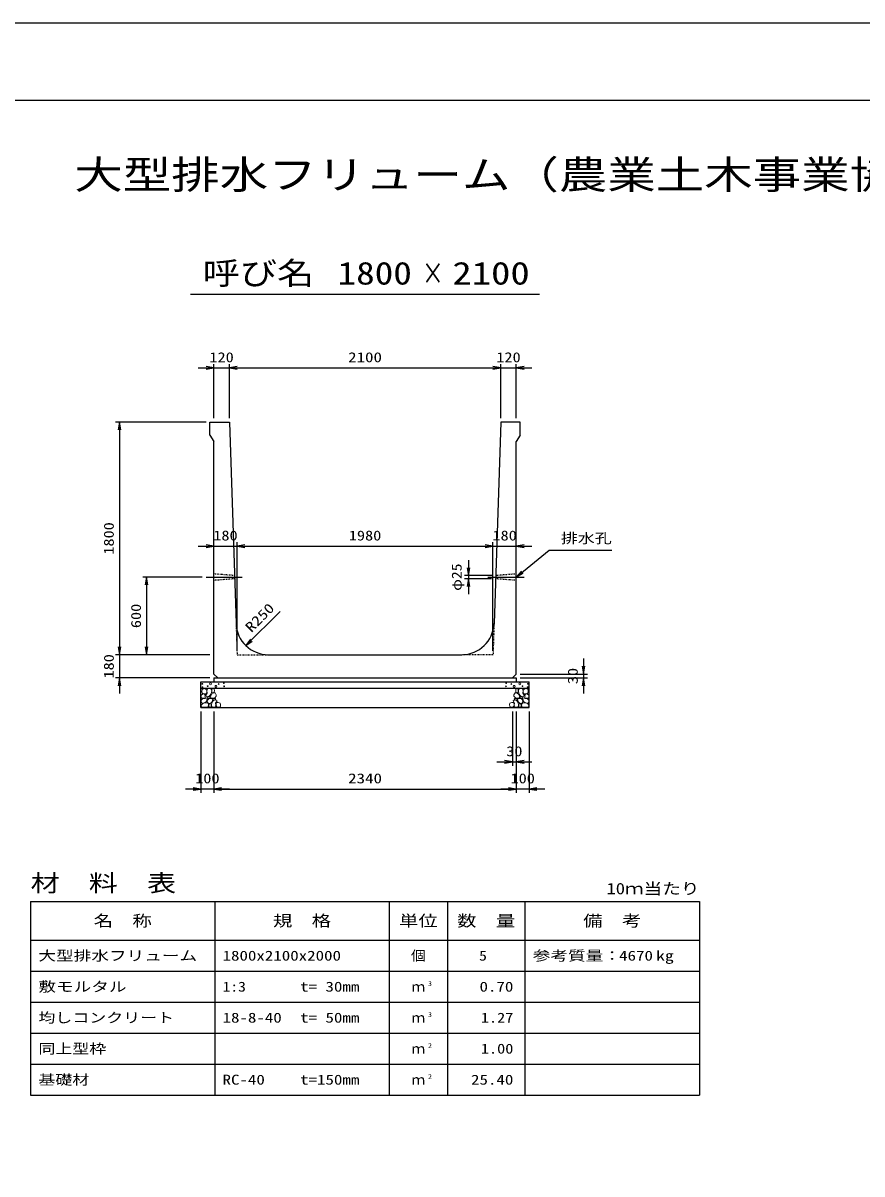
# Model space of a CAD drawing. Units: millimetres at full size. Extents: x 0 to 25230, y 0 to 17820.
# Drawn here: x 8469 to 14960, y 8910 to 17820 of the extents above; entities that cross this region are included whole.
import ezdxf
from ezdxf.enums import TextEntityAlignment as Align

# ---------------------------------------------------------------- set-up
doc = ezdxf.new("R2010")
doc.units = ezdxf.units.MM
doc.linetypes.add('CHAIN', pattern=[18.5, 12, -1.5, 3.5, -1.5])
doc.linetypes.add('DASHED_SPACED', pattern=[12, 6, -6])
for name, color, linetype, lineweight in [('0_2', 7, 'Continuous', 25), ('D-BMK', 2, 'CHAIN', 25), ('D-DCR-HCHn', 4, 'Continuous', 9), ('D-MTR-FRAM', 7, 'Continuous', 25), ('D-MTR-LINE', 7, 'Continuous', 25), ('D-STR-DIM', 7, 'Continuous', 25), ('D-STR-STRn', 1, 'Continuous', 25), ('D-TTL', 2, 'Continuous', 25), ('D-TTL-TXT', 7, 'Continuous', 25)]:
    doc.layers.add(name, color=color, linetype=linetype, lineweight=lineweight)
doc.layers.add('D-MTR', color=7, linetype='Continuous')
doc.layers.add('D-MTR-TXT', color=7, linetype='Continuous')
doc.styles.add('ＭＳ ゴシック', font='')
doc.styles.get('ＭＳ ゴシック').set_extended_font_data('MS Gothic')

# ---------------------------------------------------------------- blocks, each defined once
blk = doc.blocks.new('open_arrow')
at = {"color": 0, "linetype": 'Continuous', "lineweight": -2}
blk.add_lwpolyline([(7.5, 1.25), (0, 0), (7.5, -1.25)], dxfattribs=at)

msp = doc.modelspace()

# ---------------------------------------------------------------- linework, layer by layer
at = {"layer": '0_2'}
for p, q in [((9855, 13530), (9395, 13530)), ((9425, 13530), (9425, 12930)), ((9915, 12930), (9395, 12930))]:
    msp.add_line(p, q, dxfattribs=at)
at = {"layer": 'D-BMK'}
for p, q in [((9885, 13530), (10165, 13530)), ((12065, 13530), (12345, 13530))]:
    msp.add_line(p, q, dxfattribs=at)
at = {"layer": 'D-DCR-HCHn'}
for points in [[(9883.399, 12663.696), (9867.796, 12667.163), (9853.928, 12660.228), (9852.194, 12644.626), (9855.661, 12632.491), (9872.997, 12627.29), (9885.132, 12627.29), (9890.333, 12635.958), (9890.333, 12655.028)], [(9897.267, 12665.429), (9892.067, 12649.827), (9893.8, 12632.491), (9881.665, 12613.421), (9897.267, 12604.753), (9914.603, 12613.421), (9925.005, 12627.29), (9928.472, 12649.827), (9925.005, 12661.962), (9914.603, 12667.163)], [(9930.206, 12661.962), (9930.206, 12641.159), (9938.874, 12635.958), (9947.542, 12641.159), (9949.275, 12653.294), (9947.542, 12663.696), (9935.407, 12667.163)], [(12299.794, 12661.962), (12299.794, 12641.159), (12291.126, 12635.958), (12282.458, 12641.159), (12280.725, 12653.294), (12282.458, 12663.696), (12294.593, 12667.163)], [(12332.733, 12665.429), (12337.933, 12649.827), (12336.2, 12632.491), (12348.335, 12613.421), (12332.733, 12604.753), (12315.397, 12613.421), (12304.995, 12627.29), (12301.528, 12649.827), (12304.995, 12661.962), (12315.397, 12667.163)], [(12346.601, 12663.696), (12362.204, 12667.163), (12376.072, 12660.228), (12377.806, 12644.626), (12374.339, 12632.491), (12357.003, 12627.29), (12344.868, 12627.29), (12339.667, 12635.958), (12339.667, 12655.028)], [(9850.46, 12620.356), (9845.26, 12604.753), (9852.194, 12594.352), (9869.53, 12592.618), (9881.366, 12597.699), (9876.464, 12609.954), (9879.932, 12616.889), (9872.997, 12623.823), (9862.596, 12627.29)], [(9883.366, 12562.757), (9896.208, 12582.019), (9894.603, 12586.834), (9876.946, 12591.65), (9860.894, 12590.045), (9849.658, 12580.414), (9848.052, 12569.177), (9849.658, 12557.941), (9862.499, 12554.731)], [(9900.735, 12604.753), (9892.067, 12597.819), (9895.534, 12592.618), (9907.669, 12592.618), (9912.87, 12594.352), (9916.337, 12601.286), (9911.136, 12606.487)], [(9928.311, 12562.757), (9936.337, 12582.019), (9929.916, 12590.045), (9910.654, 12590.045), (9902.628, 12586.834), (9894.603, 12575.598), (9894.603, 12565.967), (9902.628, 12553.125), (9912.259, 12551.52)], [(9926.739, 12623.823), (9918.071, 12603.02), (9925.005, 12594.352), (9945.808, 12594.352), (9954.476, 12597.819), (9963.144, 12609.954), (9963.144, 12620.356), (9954.476, 12634.224), (9944.074, 12635.958)], [(9955.599, 12524.232), (9960.415, 12538.679), (9958.81, 12554.731), (9970.046, 12572.388), (9955.599, 12580.414), (9939.548, 12572.388), (9929.916, 12559.546), (9926.706, 12538.679), (9929.916, 12527.443), (9939.548, 12522.627)], [(9952.389, 12580.414), (9960.415, 12586.834), (9957.204, 12591.65), (9945.968, 12591.65), (9941.153, 12590.045), (9937.942, 12583.624), (9942.758, 12578.808)], [(12274.401, 12524.232), (12269.585, 12538.679), (12271.19, 12554.731), (12259.954, 12572.388), (12274.401, 12580.414), (12290.452, 12572.388), (12300.084, 12559.546), (12303.294, 12538.679), (12300.084, 12527.443), (12290.452, 12522.627)], [(12303.261, 12623.823), (12311.929, 12603.02), (12304.995, 12594.352), (12284.192, 12594.352), (12275.524, 12597.819), (12266.856, 12609.954), (12266.856, 12620.356), (12275.524, 12634.224), (12285.926, 12635.958)], [(12277.611, 12580.414), (12269.585, 12586.834), (12272.796, 12591.65), (12284.032, 12591.65), (12288.847, 12590.045), (12292.058, 12583.624), (12287.242, 12578.808)], [(12301.689, 12562.757), (12293.663, 12582.019), (12300.084, 12590.045), (12319.346, 12590.045), (12327.372, 12586.834), (12335.397, 12575.598), (12335.397, 12565.967), (12327.372, 12553.125), (12317.741, 12551.52)], [(12329.265, 12604.753), (12337.933, 12597.819), (12334.466, 12592.618), (12322.331, 12592.618), (12317.13, 12594.352), (12313.663, 12601.286), (12318.864, 12606.487)], [(12346.634, 12562.757), (12333.792, 12582.019), (12335.397, 12586.834), (12353.054, 12591.65), (12369.106, 12590.045), (12380.342, 12580.414), (12381.948, 12569.177), (12380.342, 12557.941), (12367.501, 12554.731)], [(12379.54, 12620.356), (12384.74, 12604.753), (12377.806, 12594.352), (12360.47, 12592.618), (12348.634, 12597.699), (12353.536, 12609.954), (12350.068, 12616.889), (12357.003, 12623.823), (12367.404, 12627.29)], [(9889.787, 12522.627), (9901.023, 12527.443), (9904.234, 12543.494), (9897.813, 12554.731), (9886.577, 12557.941), (9872.13, 12556.336), (9856.078, 12549.915), (9848.052, 12540.284), (9848.052, 12529.048), (9852.868, 12522.627), (9872.13, 12524.232)], [(9925.101, 12527.443), (9925.101, 12546.705), (9917.075, 12551.52), (9909.049, 12546.705), (9907.444, 12535.469), (9909.049, 12525.837), (9920.285, 12522.627)], [(9968.441, 12525.837), (9982.887, 12522.627), (9995.729, 12529.048), (9997.334, 12543.494), (9994.124, 12554.731), (9978.072, 12559.546), (9966.836, 12559.546), (9962.02, 12551.52), (9962.02, 12533.863)], [(12261.559, 12525.837), (12247.113, 12522.627), (12234.271, 12529.048), (12232.666, 12543.494), (12235.876, 12554.731), (12251.928, 12559.546), (12263.164, 12559.546), (12267.98, 12551.52), (12267.98, 12533.863)], [(12304.899, 12527.443), (12304.899, 12546.705), (12312.925, 12551.52), (12320.951, 12546.705), (12322.556, 12535.469), (12320.951, 12525.837), (12309.715, 12522.627)], [(12340.213, 12522.627), (12328.977, 12527.443), (12325.766, 12543.494), (12332.187, 12554.731), (12343.423, 12557.941), (12357.87, 12556.336), (12373.922, 12549.915), (12381.948, 12540.284), (12381.948, 12529.048), (12377.132, 12522.627), (12357.87, 12524.232)]]:
    msp.add_lwpolyline(points, close=True, dxfattribs=at)
for centre, radius in [((9855.727, 12703.955), 3), ((9856.869, 12678.91), 3), ((9897.292, 12685.752), 3), ((9918.336, 12703.955), 7.5), ((9961.664, 12684.961), 7.5), ((9982.708, 12703.164), 3), ((10023.131, 12710.006), 3), ((10024.273, 12684.961), 3), ((12205.727, 12684.961), 3), ((12206.869, 12710.006), 3), ((12247.292, 12703.164), 3), ((12268.336, 12684.961), 7.5), ((12311.664, 12703.955), 7.5), ((12332.708, 12685.752), 3), ((12373.131, 12678.91), 3), ((12374.273, 12703.955), 3)]:
    msp.add_circle(centre, radius, dxfattribs=at)
at = {"layer": 'D-MTR-FRAM'}
for p, q in [((8527.5, 11020), (13702.5, 11020)), ((8527.5, 11020), (8527.5, 9520)), ((13702.5, 11020), (13702.5, 9520)), ((8527.5, 9520), (13702.5, 9520))]:
    msp.add_line(p, q, dxfattribs=at)
at = {"layer": 'D-MTR-LINE'}
for p, q in [((9952.5, 11020), (9952.5, 9520)), ((11302.5, 11020), (11302.5, 9520)), ((11752.5, 11020), (11752.5, 9520)), ((12352.5, 11020), (12352.5, 9520)), ((8527.5, 10720), (13702.5, 10720)), ((8527.5, 10480), (13702.5, 10480)), ((8527.5, 10240), (13702.5, 10240)), ((8527.5, 10000), (13702.5, 10000)), ((8527.5, 9760), (13702.5, 9760))]:
    msp.add_line(p, q, dxfattribs=at)
at = {"layer": 'D-STR-DIM'}
for p, q in [((9825, 15150), (10185, 15150)), ((9945, 14760), (9945, 15180)), ((10065, 14760), (10065, 15180)), ((10065, 14760), (10065, 15180)), ((10065, 15150), (12165, 15150)), ((12045, 15150), (12405, 15150)), ((12165, 14760), (12165, 15180)), ((12165, 14760), (12165, 15180)), ((12285, 14760), (12285, 15180)), ((9885, 14730), (9185, 14730)), ((9215, 14730), (9215, 12930)), ((9825, 13770), (10245, 13770)), ((10125, 12960), (10125, 13800)), ((10125, 12960), (10125, 13800)), ((10125, 13770), (12105, 13770)), ((11985, 13770), (12405, 13770)), ((12105, 12960), (12105, 13800)), ((12105, 12960), (12105, 13800)), ((11915, 13662.5), (11915, 13397.5)), ((12095.417, 13542.5), (11885, 13542.5)), ((12094.583, 13517.5), (11885, 13517.5)), ((10192.998, 13000.303), (10458.163, 13265.468)), ((9215, 13050), (9215, 12630)), ((9915, 12930), (9185, 12930)), ((9915, 12930), (9185, 12930)), ((12805, 12900), (12805, 12630)), ((9915, 12750), (9185, 12750)), ((12315, 12780), (12835, 12780)), ((12315, 12750), (12835, 12750)), ((9845, 12490), (9845, 11860)), ((9945, 12490), (9945, 11860)), ((9945, 12490), (9945, 11860)), ((12255, 12490), (12255, 12070)), ((12285, 12490), (12285, 11860)), ((12285, 12490), (12285, 11860)), ((12285, 12490), (12285, 12070)), ((12385, 12490), (12385, 11860)), ((12135, 12100), (12405, 12100)), ((10065, 11890), (9725, 11890)), ((9945, 11890), (12285, 11890)), ((12505, 11890), (12165, 11890))]:
    msp.add_line(p, q, dxfattribs=at)
msp.add_lwpolyline([(12285, 13530), (12540, 13740), (12600, 13740), (13024.416, 13740)], dxfattribs=at)
at = {"layer": 'D-STR-STRn'}
for p, q in [((9915, 14730), (10065, 14730)), ((9915, 14630), (9915, 14730)), ((10065, 14730), (10116.944, 13171.671)), ((12165, 14730), (12113.056, 13171.671)), ((12315, 14730), (12165, 14730)), ((12315, 14630), (12315, 14730)), ((9915, 14630), (9945, 14580)), ((12315, 14630), (12285, 14580)), ((9945, 12780), (9945, 14580)), ((12285, 12780), (12285, 14580)), ((10366.806, 12930), (11863.194, 12930)), ((9945, 12780), (9975, 12750)), ((9945, 12750), (12285, 12750)), ((9945, 12750), (9945, 12720)), ((12285, 12780), (12255, 12750)), ((12285, 12750), (12285, 12720)), ((9845, 12520), (9845, 12720)), ((9845, 12720), (12385, 12720)), ((9845, 12670), (12385, 12670)), ((12385, 12520), (12385, 12720)), ((9845, 12520), (12385, 12520))]:
    msp.add_line(p, q, dxfattribs=at)
at = {"layer": 'D-STR-STRn', "color": 2, "linetype": 'DASHED_SPACED'}
for p, q in [((10104.583, 13542.5), (9945, 13555)), ((12285, 13555), (12125.417, 13542.5)), ((10105.417, 13517.5), (9945, 13505)), ((12285, 13505), (12124.583, 13517.5)), ((10116.944, 13171.671), (10125, 12930)), ((12113.056, 13171.671), (12105, 12930)), ((10125, 12930), (10366.806, 12930)), ((12105, 12930), (11863.194, 12930))]:
    msp.add_line(p, q, dxfattribs=at)
at = {"layer": 'D-STR-STRn'}
for centre, start, end in [((10366.806, 13180), 181.90915, 270), ((11863.194, 13180), 270, 358.09085)]:
    msp.add_arc(centre, 250, start, end, dxfattribs=at)
at = {"layer": 'D-TTL'}
for points in [[(0, 0), (25230, 0), (25230, 17820), (0, 17820)], [(600, 600), (24630, 600), (24630, 17220), (600, 17220)]]:
    msp.add_lwpolyline(points, close=True, dxfattribs=at)
at = {"layer": 'D-TTL-TXT'}
msp.add_line((9765, 15720), (12465, 15720), dxfattribs=at)

# ---------------------------------------------------------------- block references
at = {"layer": '0_2', "xscale": 8, "yscale": 8}
for p, rotation in [((9425, 13530), 270), ((9425, 12930), 90)]:
    msp.add_blockref('open_arrow', p, dxfattribs=dict(at, rotation=rotation))
at = {"layer": 'D-STR-DIM', "xscale": 8, "yscale": 8}
for p, rotation in [((9945, 15150), 180), ((12165, 15150), 180), ((12165, 15150), 180), ((9215, 14730), 270), ((9945, 13770), 180), ((12105, 13770), 180), ((12105, 13770), 180), ((11915, 13542.5), 90), ((12285, 13530), 39.5), ((11915, 13517.5), 270), ((10192.998, 13000.303), 45), ((9215, 12930), 90), ((9215, 12930), 90), ((12805, 12780), 90), ((9215, 12750), 270), ((12805, 12750), 270), ((12255, 12100), 180), ((9845, 11890), 180), ((12285, 11890), 180), ((12285, 11890), 180)]:
    msp.add_blockref('open_arrow', p, dxfattribs=dict(at, rotation=rotation))
for p in [(10065, 15150), (10065, 15150), (12285, 15150), (10125, 13770), (10125, 13770), (12285, 13770), (12285, 12100), (9945, 11890), (9945, 11890), (12385, 11890)]:
    msp.add_blockref('open_arrow', p, dxfattribs=at)

# ---------------------------------------------------------------- texts
at = {"layer": '0_2', "style": 'ＭＳ ゴシック', "width": 1.2}
msp.add_text('600', height=76.98, rotation=90, dxfattribs=at).set_placement((9342.5, 13230), align=Align.MIDDLE_CENTER)
at = {"layer": 'D-MTR', "style": 'ＭＳ ゴシック', "width": 1.25}
msp.add_text('材\u3000料\u3000表', height=132, dxfattribs=at).set_placement((8527.5, 11056), align=Align.BOTTOM_LEFT)
at = {"layer": 'D-MTR', "style": 'ＭＳ ゴシック', "width": 1.2}
msp.add_text('10ｍ当たり', height=87.98, dxfattribs=at).set_placement((13702.5, 11049), align=Align.BOTTOM_RIGHT)
at = {"layer": 'D-MTR-TXT', "style": 'ＭＳ ゴシック'}
for s, height, width, p in [('名\u3000称', 87.98, 1.25, (9240, 10870)), ('規\u3000格', 87.98, 1.25, (10627.5, 10870)), ('単位', 87.98, 1.25, (11527.5, 10870)), ('数\u3000量', 87.98, 1.25, (12052.5, 10870)), ('備\u3000考', 87.98, 1.25, (13027.5, 10870)), ('個', 76.98, 1.1, (11527.5, 10600))]:
    msp.add_text(s, height=height, dxfattribs=dict(at, width=width)).set_placement(p, align=Align.MIDDLE_CENTER)
for s, width, p in [('大型排水フリューム', 1.3, (8587.5, 10600)), ('1800x2100x2000', 1.25, (10012.5, 10600)), ('参考質量：    kg', 1.3, (12412.5, 10600)), ('敷モルタル', 1.3, (8587.5, 10360)), ('1:3', 1.15, (10012.5, 10360)), ('t= 30mm', 1.25, (10612.5, 10360)), ('均しコンクリート', 1.25, (8587.5, 10120)), ('18-8-40', 1.25, (10012.5, 10120)), ('t= 50mm', 1.25, (10612.5, 10120)), ('同上型枠', 1.25, (8587.5, 9880)), ('基礎材', 1.25, (8587.5, 9640)), ('RC-40', 1.25, (10012.5, 9640)), ('t=150mm', 1.25, (10612.5, 9640))]:
    msp.add_text(s, height=76.98, dxfattribs=dict(at, width=width)).set_placement(p, align=Align.MIDDLE_LEFT)
for s, width, p in [('5', 1.15, (12057.83, 10600)), ('4670', 1.25, (13342.5, 10600)), ('0.70', 1.25, (12262.5, 10360)), ('1.27', 1.2, (12262.5, 10120)), ('1.00', 1.2, (12262.5, 9880)), ('25.40', 1.25, (12262.5, 9640))]:
    msp.add_text(s, height=76.98, dxfattribs=dict(at, width=width)).set_placement(p, align=Align.MIDDLE_RIGHT)
for p in [(11527.5, 10360), (11527.5, 10120), (11527.5, 9880), (11527.5, 9640)]:
    msp.add_text('ｍ', height=76.98, dxfattribs=at).set_placement(p, align=Align.MIDDLE_CENTER)
at = {"layer": 'D-MTR-TXT', "style": 'ＭＳ ゴシック', "width": 1.15}
for s, p in [('3', (11602.5, 10353)), ('3', (11602.5, 10113)), ('2', (11602.5, 9873)), ('2', (11602.5, 9633))]:
    msp.add_text(s, height=38.49, dxfattribs=at).set_placement(p, align=Align.BOTTOM_LEFT)
at = {"layer": 'D-STR-DIM', "style": 'ＭＳ ゴシック'}
for s, width, p in [('120', 1.2, (10005, 15232.5)), ('2100', 1.25, (11115, 15232.5)), ('120', 1.2, (12225, 15232.5)), ('180', 1.2, (10035, 13852.5)), ('1980', 1.2, (11115, 13852.5)), ('180', 1.2, (12195, 13852.5)), ('30', 1.2, (12270, 12182.5)), ('100', 1.2, (9895, 11972.5)), ('2340', 1.25, (11115, 11972.5)), ('100', 1.2, (12335, 11972.5))]:
    msp.add_text(s, height=76.98, dxfattribs=dict(at, width=width)).set_placement(p, align=Align.MIDDLE_CENTER)
for s, width, p in [('1800', 1.2, (9132.5, 13830)), ('φ25', 1.15, (11823.972, 13530)), ('180', 1.2, (9132.5, 12840)), ('30', 1.2, (12722.5, 12765))]:
    msp.add_text(s, height=76.98, rotation=90, dxfattribs=dict(at, width=width)).set_placement(p, align=Align.MIDDLE_CENTER)
at = {"layer": 'D-STR-DIM', "style": 'ＭＳ ゴシック', "width": 1.25}
msp.add_text('排水孔', height=76.98, dxfattribs=at).set_placement((12630, 13770), align=Align.BOTTOM_LEFT)
msp.add_text('R250', height=76.98, rotation=45, dxfattribs=at).set_placement((10251.408, 13081.34), align=Align.BOTTOM_LEFT)
at = {"layer": 'D-TTL-TXT', "style": 'ＭＳ ゴシック'}
for s, height, width, p in [('大型排水フリューム（農業土木事業協会型）', 219.9, 1.25, (12615, 16470)), ('呼び名', 176, 1.2, (10290, 15742.5)), ('1800', 176, 1.2, (11190, 15742.5)), ('×', 176, 0.7, (11640, 15742.5)), ('2100', 176, 1.25, (12090, 15742.5))]:
    msp.add_text(s, height=height, dxfattribs=dict(at, width=width)).set_placement(p, align=Align.BOTTOM_CENTER)

doc.saveas('drawing.dxf')
